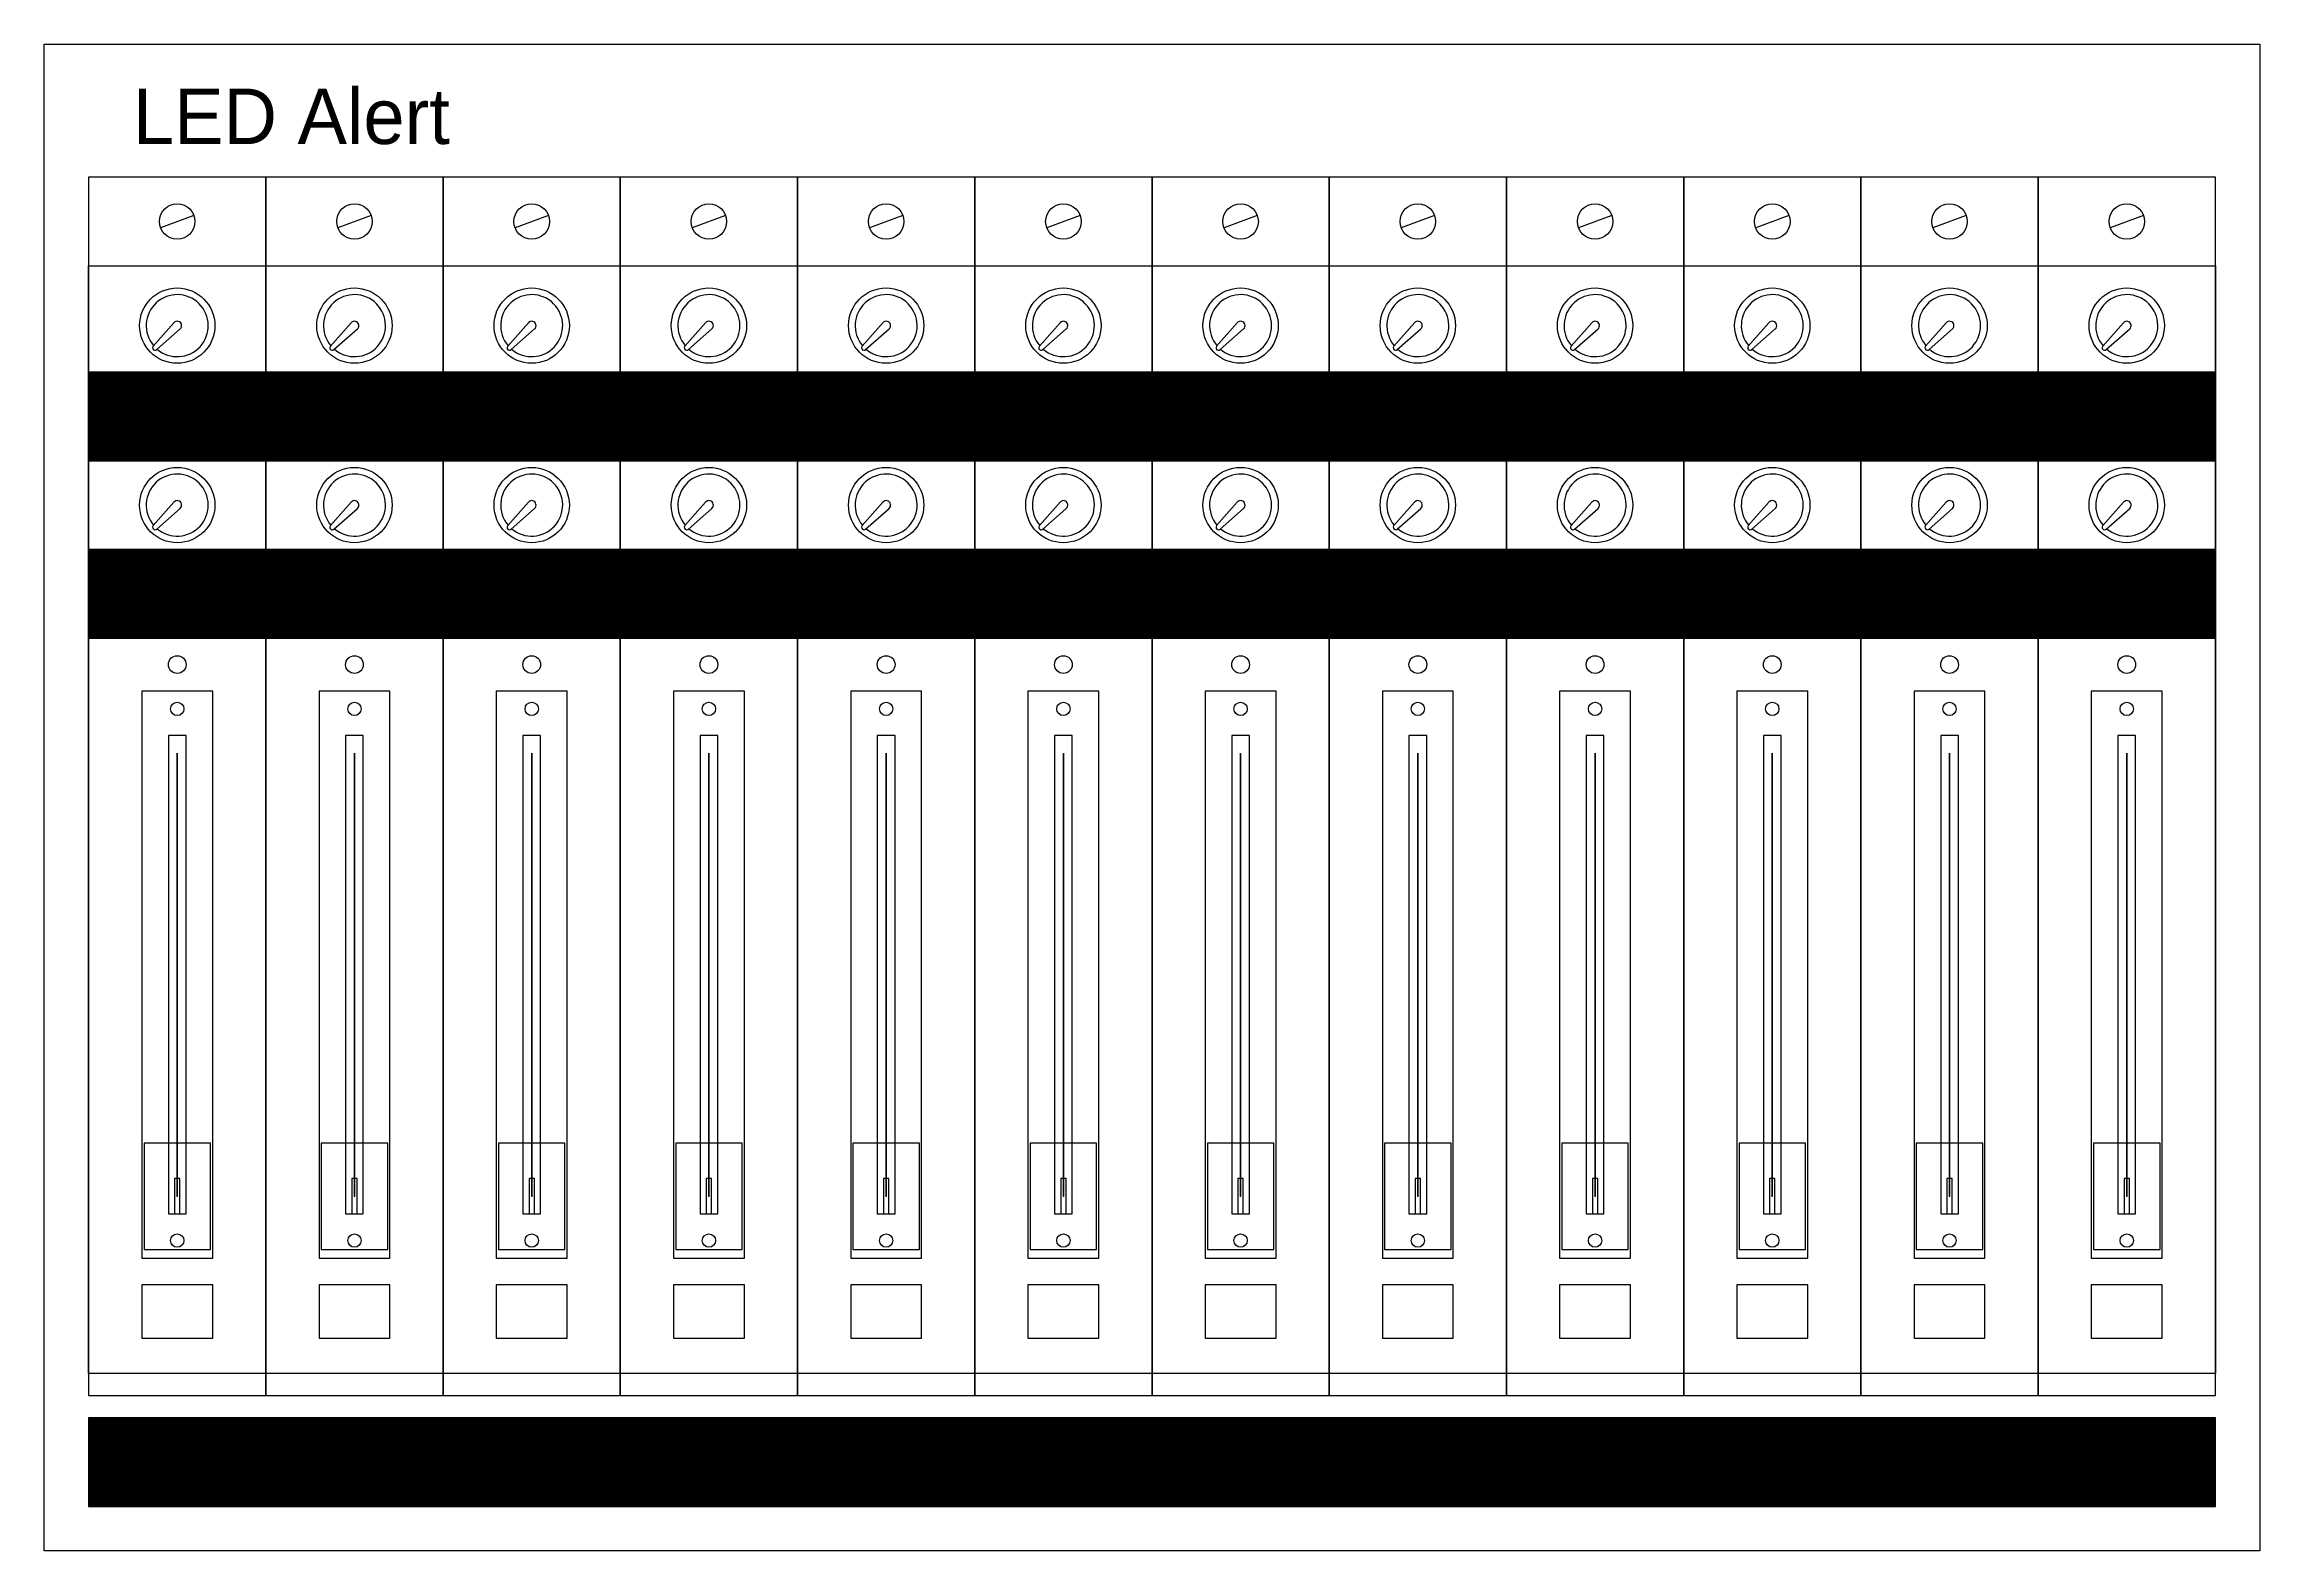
# Model space of a CAD drawing. Header units: millimetres. Extents: x 0 to 500, y 0 to 340.
import ezdxf

# ---------------------------------------------------------------- set-up
doc = ezdxf.new("R2010")
doc.units = ezdxf.units.MM
doc.layers.get('0').update_dxf_attribs({"lineweight": 25, "true_color": 0xffffff})
doc.styles.add('textstyle0', font='')
doc.styles.get('textstyle0').set_extended_font_data('Bitstream Vera Sans')

# ---------------------------------------------------------------- blocks, each defined once
blk = doc.blocks.new('monitor')
blk.add_circle((-16.16, 6.42), 2)
blk = doc.blocks.new('flashknapp')
for p, q in [((-9.85, 23.55), (-25.85, 23.55)), ((-25.85, 23.55), (-25.85, 11.55)), ((-9.85, 11.55), (-9.85, 23.55)), ((-25.85, 11.55), (-9.85, 11.55))]:
    blk.add_line(p, q)
blk = doc.blocks.new('slider_knob')
for p, q in [((14, 1.5), (-10, 1.5)), ((-10, 1.5), (-10, -13.5)), ((14, -13.5), (14, 1.5)), ((6, -5.4), (-2, -5.4)), ((-2, -5.4), (-2, -6.6)), ((-2, -6.6), (6, -6.6)), ((6, -6.6), (6, -5.4)), ((-10, -13.5), (14, -13.5))]:
    blk.add_line(p, q)
blk.add_point((2, -6))
blk = doc.blocks.new('skrivruta')
h = blk.add_hatch()
h.set_pattern_fill('ZIGZAG', color=256, style=0)
h.set_pattern_definition([(45, (0, 0), (-0.08838835, 0.08838835), [])])
h.paths.add_polyline_path([(-52.28, 15.38), (-12.28, 15.38), (-12.28, 35.38), (-52.28, 35.38)])
for p, q in [((-12.28, 35.38), (-52.28, 35.38)), ((-52.28, 35.38), (-52.28, 15.38)), ((-12.28, 15.38), (-12.28, 35.38)), ((-52.28, 15.38), (-12.28, 15.38))]:
    blk.add_line(p, q)
blk = doc.blocks.new('slider')
for p, q in [((127.27, -8.21), (-0.73, -8.21)), ((-0.73, -8.21), (-0.73, -24.21)), ((127.27, -24.21), (127.27, -8.21)), ((117.27, -14.21), (9.27, -14.21)), ((9.27, -14.21), (9.27, -18.21)), ((117.27, -18.21), (117.27, -14.21)), ((17.27, -15.61), (9.27, -15.61)), ((9.27, -15.61), (9.27, -16.81)), ((9.27, -16.81), (17.27, -16.81)), ((9.27, -18.21), (117.27, -18.21)), ((13.27, -16.21), (113.27, -16.21)), ((113.27, -16.21), (13.27, -16.21)), ((13.27, -16.21), (13.27, -16.21)), ((17.27, -16.81), (17.27, -15.61)), ((113.27, -16.21), (113.27, -16.21)), ((-0.73, -24.21), (127.27, -24.21))]:
    blk.add_line(p, q)
for centre in [(3.27, -16.21), (123.27, -16.21)]:
    blk.add_circle(centre, 1.5)
blk.add_point((13.27, -16.21))
blk = doc.blocks.new('potentiometerhatt')
for p, q in [((-14.75, 7.66), (-19.42, 2.37)), ((-18.63, 1.58), (-13.34, 6.25))]:
    blk.add_line(p, q)
blk.add_circle((-14, 7), 8.5)
for centre, radius, start, end in [((-14, 7), 7, 229.6432, 220.3568), ((-14, 7), 1, 311.43, 138.57), ((-19, 2), 0.56, 138.57, 324.5503)]:
    blk.add_arc(centre, radius, start, end)
blk = doc.blocks.new('kolumn')
for p, q in [((160, 120), (120, 120)), ((120, 120), (120, -155)), ((160, -155), (160, 120)), ((143.76, 111.38), (136.25, 108.61)), ((120, -155), (160, -155))]:
    blk.add_line(p, q)
blk.add_circle((140, 110), 4)
for name, p in [('potentiometerhatt', (154, 79.5)), ('skrivruta', (172.28, 40.62)), ('potentiometerhatt', (154, 39)), ('skrivruta', (172.28, 0.62)), ('monitor', (156.16, 3.58)), ('flashknapp', (157.85, -153.55)), ('skrivruta', (172.28, -195.38))]:
    blk.add_blockref(name, p)
at = {"rotation": 90}
for name, p in [('slider', (123.79, -123.27)), ('slider_knob', (134, -112))]:
    blk.add_blockref(name, p, dxfattribs=at)

msp = doc.modelspace()

# ---------------------------------------------------------------- linework, layer by layer
for p, q in [((0, 340), (500, 340)), ((0, 0), (0, 340)), ((500, 340), (500, 0)), ((10, 290), (490, 290)), ((10, 40), (10, 290)), ((490, 290), (490, 40)), ((490, 40), (10, 40)), ((500, 0), (0, 0))]:
    msp.add_line(p, q)

# ---------------------------------------------------------------- block references
for p in [(-110, 190), (-70, 190), (-30, 190), (10, 190), (50, 190), (90, 190), (130, 190), (170, 190), (210, 190), (250, 190), (290, 190), (330, 190)]:
    msp.add_blockref('kolumn', p)

# ---------------------------------------------------------------- texts
at = {"insert": (20, 330), "char_height": 1, "attachment_point": 1, "style": 'textstyle0'}
msp.add_mtext('\\H12.5;LED Alert', dxfattribs=at)

doc.saveas('drawing.dxf')
